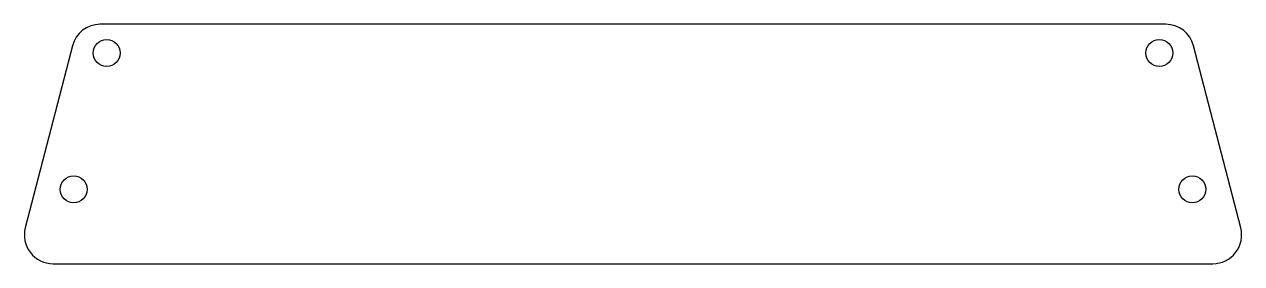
# Model space of a CAD drawing. Header units: inches. Extents: x -2.65 to 2.65, y -1.96 to -0.92.
import ezdxf

# ---------------------------------------------------------------- set-up
doc = ezdxf.new("R2010")
doc.units = ezdxf.units.IN
doc.layers.get('0').update_dxf_attribs({"linetype": 'CONTINUOUS'})

msp = doc.modelspace()

# ---------------------------------------------------------------- linework, layer by layer
msp.add_lwpolyline([(2.4418, -1.0112, 0.341836), (2.3208, -0.9175), (-2.3238, -0.9175, 0.341836), (-2.4448, -1.0112), (-2.6503, -1.8053, 0.490495), (-2.5293, -1.9616), (2.5263, -1.9616, 0.490495), (2.6473, -1.8053)], format="xyb", close=True)
for centre in [(-2.2955, -1.0425), (2.2926, -1.0425), (-2.4392, -1.6375), (2.4363, -1.6375)]:
    msp.add_circle(centre, 0.0591)

doc.saveas('drawing.dxf')
